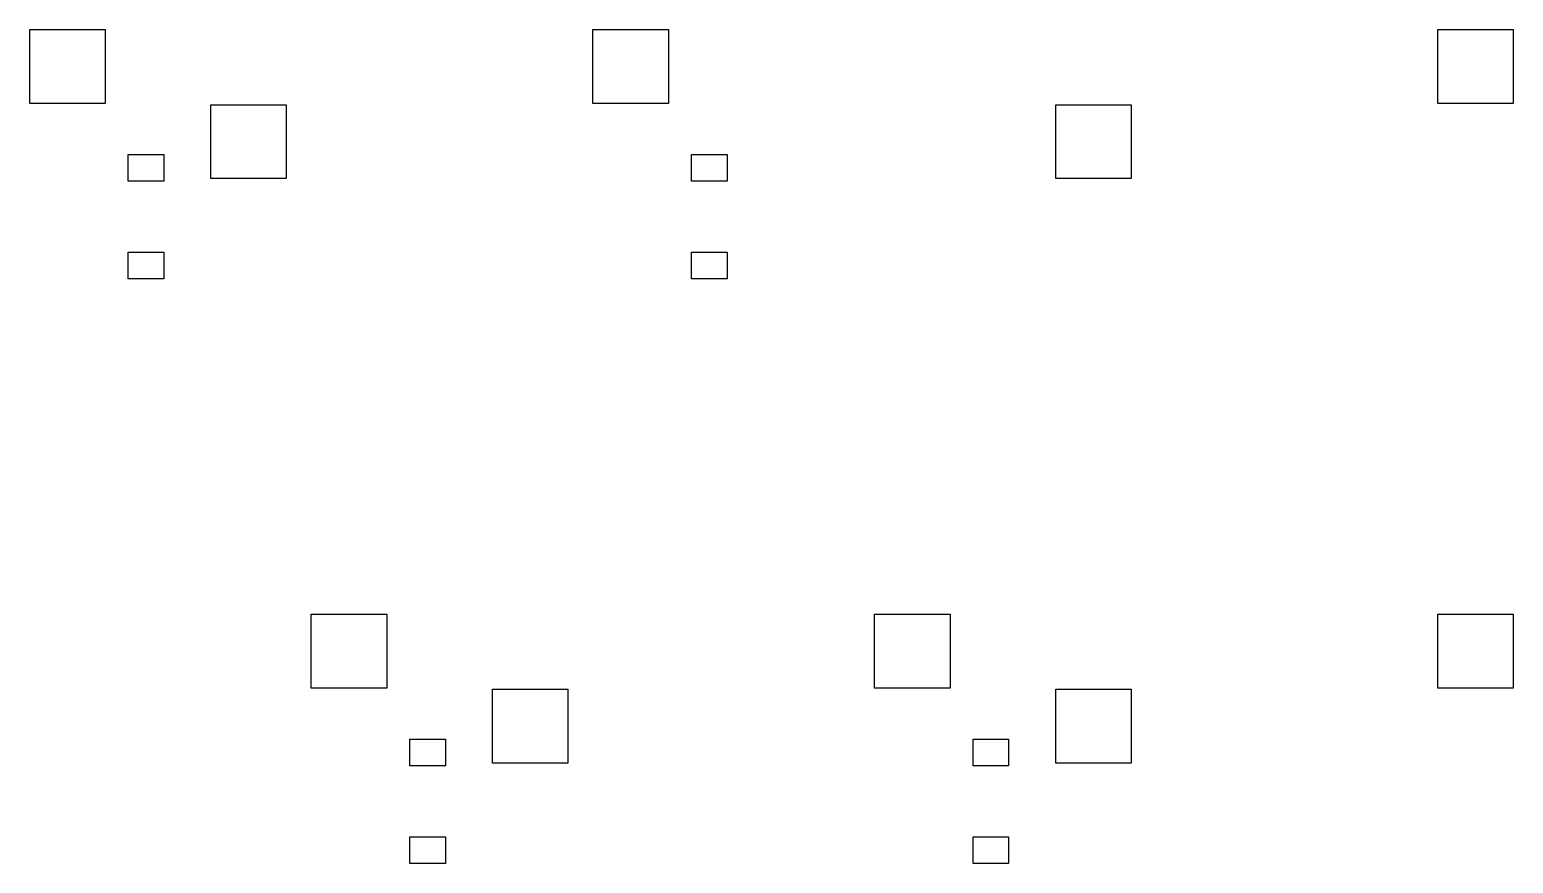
# Model space of a CAD drawing. Extents: x -21 to 350, y -103 to 34.
# Drawn here: x 166.5 to 216.7, y -21.9 to 6.3 of the extents above; entities that cross this region are included whole.
import ezdxf

# ---------------------------------------------------------------- set-up
doc = ezdxf.new("R2010")
doc.units = 0
doc.layers.add('BLACK', color=7, linetype='CONTINUOUS')

msp = doc.modelspace()

# ---------------------------------------------------------------- linework, layer by layer
at = {"layer": 'BLACK', "linetype": 'CONTINUOUS'}
for p, q in [((166.492, 3.83), (166.492, 6.33)), ((166.492, 6.33), (169.042, 6.33)), ((169.042, 6.33), (169.042, 3.83)), ((185.542, 3.83), (185.542, 6.33)), ((185.542, 6.33), (188.092, 6.33)), ((188.092, 6.33), (188.092, 3.83)), ((214.117, 3.83), (214.117, 6.33)), ((214.117, 6.33), (216.667, 6.33)), ((216.667, 6.33), (216.667, 3.83)), ((169.042, 3.83), (166.492, 3.83)), ((172.615, 1.29), (172.615, 3.79)), ((172.615, 3.79), (175.165, 3.79)), ((175.165, 3.79), (175.165, 1.29)), ((188.092, 3.83), (185.542, 3.83)), ((201.19, 1.29), (201.19, 3.79)), ((201.19, 3.79), (203.74, 3.79)), ((203.74, 3.79), (203.74, 1.29)), ((216.667, 3.83), (214.117, 3.83)), ((169.825, 1.2), (169.825, 2.1)), ((169.825, 2.1), (171.025, 2.1)), ((171.025, 2.1), (171.025, 1.2)), ((188.875, 1.2), (188.875, 2.1)), ((188.875, 2.1), (190.075, 2.1)), ((190.075, 2.1), (190.075, 1.2)), ((171.025, 1.2), (169.825, 1.2)), ((175.165, 1.29), (172.615, 1.29)), ((190.075, 1.2), (188.875, 1.2)), ((203.74, 1.29), (201.19, 1.29)), ((169.825, -2.1), (169.825, -1.2)), ((169.825, -1.2), (171.025, -1.2)), ((171.025, -1.2), (171.025, -2.1)), ((188.875, -2.1), (188.875, -1.2)), ((188.875, -1.2), (190.075, -1.2)), ((190.075, -1.2), (190.075, -2.1)), ((171.025, -2.1), (169.825, -2.1)), ((190.075, -2.1), (188.875, -2.1)), ((176.017, -15.955), (176.017, -13.455)), ((176.017, -13.455), (178.567, -13.455)), ((178.567, -13.455), (178.567, -15.955)), ((195.067, -15.955), (195.067, -13.455)), ((195.067, -13.455), (197.617, -13.455)), ((197.617, -13.455), (197.617, -15.955)), ((214.117, -15.955), (214.117, -13.455)), ((214.117, -13.455), (216.667, -13.455)), ((216.667, -13.455), (216.667, -15.955)), ((178.567, -15.955), (176.017, -15.955)), ((182.14, -18.495), (182.14, -15.995)), ((182.14, -15.995), (184.69, -15.995)), ((184.69, -15.995), (184.69, -18.495)), ((197.617, -15.955), (195.067, -15.955)), ((201.19, -18.495), (201.19, -15.995)), ((201.19, -15.995), (203.74, -15.995)), ((203.74, -15.995), (203.74, -18.495)), ((216.667, -15.955), (214.117, -15.955)), ((179.35, -18.585), (179.35, -17.685)), ((179.35, -17.685), (180.55, -17.685)), ((180.55, -17.685), (180.55, -18.585)), ((198.4, -18.585), (198.4, -17.685)), ((198.4, -17.685), (199.6, -17.685)), ((199.6, -17.685), (199.6, -18.585)), ((184.69, -18.495), (182.14, -18.495)), ((203.74, -18.495), (201.19, -18.495)), ((180.55, -18.585), (179.35, -18.585)), ((199.6, -18.585), (198.4, -18.585)), ((179.35, -21.885), (179.35, -20.985)), ((179.35, -20.985), (180.55, -20.985)), ((180.55, -20.985), (180.55, -21.885)), ((198.4, -21.885), (198.4, -20.985)), ((198.4, -20.985), (199.6, -20.985)), ((199.6, -20.985), (199.6, -21.885)), ((180.55, -21.885), (179.35, -21.885)), ((199.6, -21.885), (198.4, -21.885))]:
    msp.add_line(p, q, dxfattribs=at)

doc.saveas('drawing.dxf')
